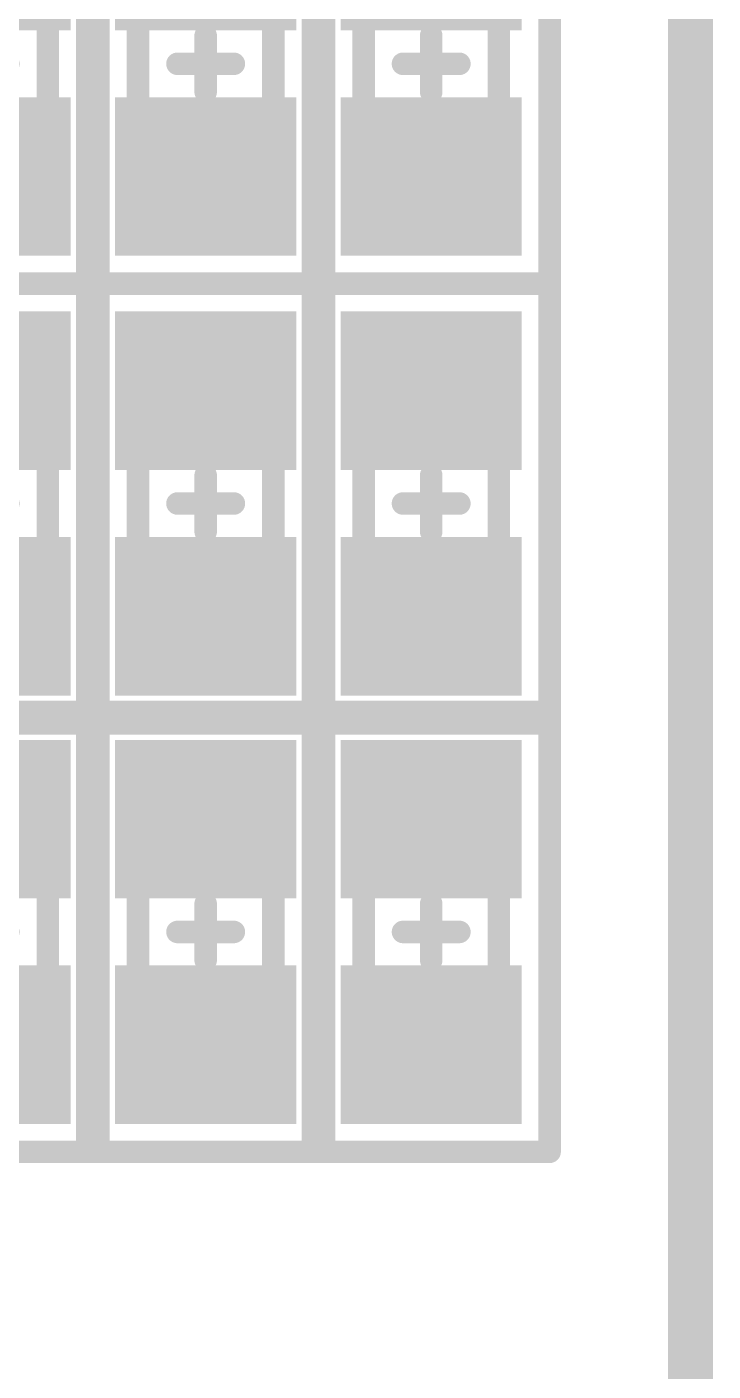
# Model space of a CAD drawing. Header units: millimetres. Extents: x 169 to 355, y 129 to 253.
# Drawn here: x 234.86 to 237.9, y 140.2 to 146.16 of the extents above; entities that cross this region are included whole.
import ezdxf

# ---------------------------------------------------------------- set-up
doc = ezdxf.new("R2010")
doc.units = ezdxf.units.MM
for name, color, linetype in [('BottomLayer', 5, 'Continuous'), ('BottomOverlay', 54, 'Continuous'), ('BottomPaste', 16, 'Continuous'), ('BottomSolder', 6, 'Continuous'), ('Mechanical1', 6, 'Continuous'), ('Mechanical15', 56, 'Continuous')]:
    doc.layers.add(name, color=color, linetype=linetype)

# ---------------------------------------------------------------- blocks, each defined once
blk = doc.blocks.new('R0402_NOSILK_B_27')
at = {"layer": 'BottomLayer'}
for points in [[(-0.25, -0.3), (-0.25, 0.3), (-0.75, -0.3), (-0.75, 0.3)], [(0.75, -0.3), (0.75, 0.3), (0.25, -0.3), (0.25, 0.3)]]:
    blk.add_solid(points, dxfattribs=at)
at = {"layer": 'BottomPaste'}
for points in [[(-0.25, -0.3), (-0.25, 0.3), (-0.75, -0.3), (-0.75, 0.3)], [(0.75, -0.3), (0.75, 0.3), (0.25, -0.3), (0.25, 0.3)]]:
    blk.add_solid(points, dxfattribs=at)
at = {"layer": 'BottomSolder'}
for points in [[(-0.1484, -0.4016), (-0.1484, 0.4016), (-0.8516, -0.4016), (-0.8516, 0.4016)], [(0.8516, -0.4016), (0.8516, 0.4016), (0.1484, -0.4016), (0.1484, 0.4016)]]:
    blk.add_solid(points, dxfattribs=at)
at = {"layer": 'Mechanical1', "const_width": 0.1}
for points in [[(-0.52, 0.2999), (-0.52, -0.3001)], [(-0.52, 0.2999), (0.5201, 0.2999)], [(0.5201, 0.2999), (0.5201, -0.3001)], [(-0.52, -0.3001), (0.5201, -0.3001)]]:
    blk.add_lwpolyline(points, dxfattribs=at)
at = {"layer": 'Mechanical1', "const_width": 0.05}
for points in [[(-0.545, 0.2999, 1), (-0.495, 0.2999, 1)], [(-0.545, 0.2999, 1), (-0.495, 0.2999, 1)], [(0.4951, 0.2999, 1), (0.5451, 0.2999, 1)], [(0.4951, 0.2999, 1), (0.5451, 0.2999, 1)], [(-0.545, -0.3001, 1), (-0.495, -0.3001, 1)], [(-0.545, -0.3001, 1), (-0.495, -0.3001, 1)], [(0.4951, -0.3001, 1), (0.5451, -0.3001, 1)], [(0.4951, -0.3001, 1), (0.5451, -0.3001, 1)]]:
    blk.add_lwpolyline(points, format="xyb", close=True, dxfattribs=at)
at = {"layer": 'Mechanical15', "const_width": 0.1}
for points in [[(-0.975, 0.525), (-0.975, -0.525)], [(-0.975, 0.525), (0.975, 0.525)], [(0.975, 0.525), (0.975, -0.525)], [(0, 0.125), (0, -0.125)], [(-0.125, 0), (0.125, 0)], [(-0.975, -0.525), (0.975, -0.525)]]:
    blk.add_lwpolyline(points, dxfattribs=at)
at = {"layer": 'Mechanical15', "const_width": 0.05}
for points in [[(-1, 0.525, 1), (-0.95, 0.525, 1)], [(-1, 0.525, 1), (-0.95, 0.525, 1)], [(0.95, 0.525, 1), (1, 0.525, 1)], [(0.95, 0.525, 1), (1, 0.525, 1)], [(-0.025, 0.125, 1), (0.025, 0.125, 1)], [(-0.15, 0, 1), (-0.1, 0, 1)], [(0.1, 0, 1), (0.15, 0, 1)], [(-0.025, -0.125, 1), (0.025, -0.125, 1)], [(-1, -0.525, 1), (-0.95, -0.525, 1)], [(-1, -0.525, 1), (-0.95, -0.525, 1)], [(0.95, -0.525, 1), (1, -0.525, 1)], [(0.95, -0.525, 1), (1, -0.525, 1)]]:
    blk.add_lwpolyline(points, format="xyb", close=True, dxfattribs=at)
blk = doc.blocks.new('R0402_NOSILK_B_29')
at = {"layer": 'BottomLayer'}
for points in [[(-0.25, -0.3), (-0.25, 0.3), (-0.75, -0.3), (-0.75, 0.3)], [(0.75, -0.3), (0.75, 0.3), (0.25, -0.3), (0.25, 0.3)]]:
    blk.add_solid(points, dxfattribs=at)
at = {"layer": 'BottomPaste'}
for points in [[(-0.25, -0.3), (-0.25, 0.3), (-0.75, -0.3), (-0.75, 0.3)], [(0.75, -0.3), (0.75, 0.3), (0.25, -0.3), (0.25, 0.3)]]:
    blk.add_solid(points, dxfattribs=at)
at = {"layer": 'BottomSolder'}
for points in [[(-0.1484, -0.4016), (-0.1484, 0.4016), (-0.8516, -0.4016), (-0.8516, 0.4016)], [(0.8516, -0.4016), (0.8516, 0.4016), (0.1484, -0.4016), (0.1484, 0.4016)]]:
    blk.add_solid(points, dxfattribs=at)
at = {"layer": 'Mechanical1', "const_width": 0.1}
for points in [[(-0.52, 0.2999), (-0.52, -0.3001)], [(-0.52, 0.2999), (0.5201, 0.2999)], [(0.5201, 0.2999), (0.5201, -0.3001)], [(-0.52, -0.3001), (0.5201, -0.3001)]]:
    blk.add_lwpolyline(points, dxfattribs=at)
at = {"layer": 'Mechanical1', "const_width": 0.05}
for points in [[(-0.545, 0.2999, 1), (-0.495, 0.2999, 1)], [(-0.545, 0.2999, 1), (-0.495, 0.2999, 1)], [(0.4951, 0.2999, 1), (0.5451, 0.2999, 1)], [(0.4951, 0.2999, 1), (0.5451, 0.2999, 1)], [(-0.545, -0.3001, 1), (-0.495, -0.3001, 1)], [(-0.545, -0.3001, 1), (-0.495, -0.3001, 1)], [(0.4951, -0.3001, 1), (0.5451, -0.3001, 1)], [(0.4951, -0.3001, 1), (0.5451, -0.3001, 1)]]:
    blk.add_lwpolyline(points, format="xyb", close=True, dxfattribs=at)
at = {"layer": 'Mechanical15', "const_width": 0.1}
for points in [[(-0.975, 0.525), (-0.975, -0.525)], [(-0.975, 0.525), (0.975, 0.525)], [(0.975, 0.525), (0.975, -0.525)], [(0, 0.125), (0, -0.125)], [(-0.125, 0), (0.125, 0)], [(-0.975, -0.525), (0.975, -0.525)]]:
    blk.add_lwpolyline(points, dxfattribs=at)
at = {"layer": 'Mechanical15', "const_width": 0.05}
for points in [[(-1, 0.525, 1), (-0.95, 0.525, 1)], [(-1, 0.525, 1), (-0.95, 0.525, 1)], [(0.95, 0.525, 1), (1, 0.525, 1)], [(0.95, 0.525, 1), (1, 0.525, 1)], [(-0.025, 0.125, 1), (0.025, 0.125, 1)], [(-0.15, 0, 1), (-0.1, 0, 1)], [(0.1, 0, 1), (0.15, 0, 1)], [(-0.025, -0.125, 1), (0.025, -0.125, 1)], [(-1, -0.525, 1), (-0.95, -0.525, 1)], [(-1, -0.525, 1), (-0.95, -0.525, 1)], [(0.95, -0.525, 1), (1, -0.525, 1)], [(0.95, -0.525, 1), (1, -0.525, 1)]]:
    blk.add_lwpolyline(points, format="xyb", close=True, dxfattribs=at)
blk = doc.blocks.new('R0402_NOSILK_B_31')
at = {"layer": 'BottomLayer'}
for points in [[(-0.25, -0.3), (-0.25, 0.3), (-0.75, -0.3), (-0.75, 0.3)], [(0.75, -0.3), (0.75, 0.3), (0.25, -0.3), (0.25, 0.3)]]:
    blk.add_solid(points, dxfattribs=at)
at = {"layer": 'BottomPaste'}
for points in [[(-0.25, -0.3), (-0.25, 0.3), (-0.75, -0.3), (-0.75, 0.3)], [(0.75, -0.3), (0.75, 0.3), (0.25, -0.3), (0.25, 0.3)]]:
    blk.add_solid(points, dxfattribs=at)
at = {"layer": 'BottomSolder'}
for points in [[(-0.1484, -0.4016), (-0.1484, 0.4016), (-0.8516, -0.4016), (-0.8516, 0.4016)], [(0.8516, -0.4016), (0.8516, 0.4016), (0.1484, -0.4016), (0.1484, 0.4016)]]:
    blk.add_solid(points, dxfattribs=at)
at = {"layer": 'Mechanical1', "const_width": 0.1}
for points in [[(-0.52, 0.2999), (-0.52, -0.3001)], [(-0.52, 0.2999), (0.5201, 0.2999)], [(0.5201, 0.2999), (0.5201, -0.3001)], [(-0.52, -0.3001), (0.5201, -0.3001)]]:
    blk.add_lwpolyline(points, dxfattribs=at)
at = {"layer": 'Mechanical1', "const_width": 0.05}
for points in [[(-0.545, 0.2999, 1), (-0.495, 0.2999, 1)], [(-0.545, 0.2999, 1), (-0.495, 0.2999, 1)], [(0.4951, 0.2999, 1), (0.5451, 0.2999, 1)], [(0.4951, 0.2999, 1), (0.5451, 0.2999, 1)], [(-0.545, -0.3001, 1), (-0.495, -0.3001, 1)], [(-0.545, -0.3001, 1), (-0.495, -0.3001, 1)], [(0.4951, -0.3001, 1), (0.5451, -0.3001, 1)], [(0.4951, -0.3001, 1), (0.5451, -0.3001, 1)]]:
    blk.add_lwpolyline(points, format="xyb", close=True, dxfattribs=at)
at = {"layer": 'Mechanical15', "const_width": 0.1}
for points in [[(-0.975, 0.525), (-0.975, -0.525)], [(-0.975, 0.525), (0.975, 0.525)], [(0.975, 0.525), (0.975, -0.525)], [(0, 0.125), (0, -0.125)], [(-0.125, 0), (0.125, 0)], [(-0.975, -0.525), (0.975, -0.525)]]:
    blk.add_lwpolyline(points, dxfattribs=at)
at = {"layer": 'Mechanical15', "const_width": 0.05}
for points in [[(-1, 0.525, 1), (-0.95, 0.525, 1)], [(-1, 0.525, 1), (-0.95, 0.525, 1)], [(0.95, 0.525, 1), (1, 0.525, 1)], [(0.95, 0.525, 1), (1, 0.525, 1)], [(-0.025, 0.125, 1), (0.025, 0.125, 1)], [(-0.15, 0, 1), (-0.1, 0, 1)], [(0.1, 0, 1), (0.15, 0, 1)], [(-0.025, -0.125, 1), (0.025, -0.125, 1)], [(-1, -0.525, 1), (-0.95, -0.525, 1)], [(-1, -0.525, 1), (-0.95, -0.525, 1)], [(0.95, -0.525, 1), (1, -0.525, 1)], [(0.95, -0.525, 1), (1, -0.525, 1)]]:
    blk.add_lwpolyline(points, format="xyb", close=True, dxfattribs=at)
blk = doc.blocks.new('R0402_NOSILK_B_32')
at = {"layer": 'BottomLayer'}
for points in [[(-0.25, -0.3), (-0.25, 0.3), (-0.75, -0.3), (-0.75, 0.3)], [(0.75, -0.3), (0.75, 0.3), (0.25, -0.3), (0.25, 0.3)]]:
    blk.add_solid(points, dxfattribs=at)
at = {"layer": 'BottomPaste'}
for points in [[(-0.25, -0.3), (-0.25, 0.3), (-0.75, -0.3), (-0.75, 0.3)], [(0.75, -0.3), (0.75, 0.3), (0.25, -0.3), (0.25, 0.3)]]:
    blk.add_solid(points, dxfattribs=at)
at = {"layer": 'BottomSolder'}
for points in [[(-0.1484, -0.4016), (-0.1484, 0.4016), (-0.8516, -0.4016), (-0.8516, 0.4016)], [(0.8516, -0.4016), (0.8516, 0.4016), (0.1484, -0.4016), (0.1484, 0.4016)]]:
    blk.add_solid(points, dxfattribs=at)
at = {"layer": 'Mechanical1', "const_width": 0.1}
for points in [[(-0.52, 0.2999), (-0.52, -0.3001)], [(-0.52, 0.2999), (0.5201, 0.2999)], [(0.5201, 0.2999), (0.5201, -0.3001)], [(-0.52, -0.3001), (0.5201, -0.3001)]]:
    blk.add_lwpolyline(points, dxfattribs=at)
at = {"layer": 'Mechanical1', "const_width": 0.05}
for points in [[(-0.545, 0.2999, 1), (-0.495, 0.2999, 1)], [(-0.545, 0.2999, 1), (-0.495, 0.2999, 1)], [(0.4951, 0.2999, 1), (0.5451, 0.2999, 1)], [(0.4951, 0.2999, 1), (0.5451, 0.2999, 1)], [(-0.545, -0.3001, 1), (-0.495, -0.3001, 1)], [(-0.545, -0.3001, 1), (-0.495, -0.3001, 1)], [(0.4951, -0.3001, 1), (0.5451, -0.3001, 1)], [(0.4951, -0.3001, 1), (0.5451, -0.3001, 1)]]:
    blk.add_lwpolyline(points, format="xyb", close=True, dxfattribs=at)
at = {"layer": 'Mechanical15', "const_width": 0.1}
for points in [[(-0.975, 0.525), (-0.975, -0.525)], [(-0.975, 0.525), (0.975, 0.525)], [(0.975, 0.525), (0.975, -0.525)], [(0, 0.125), (0, -0.125)], [(-0.125, 0), (0.125, 0)], [(-0.975, -0.525), (0.975, -0.525)]]:
    blk.add_lwpolyline(points, dxfattribs=at)
at = {"layer": 'Mechanical15', "const_width": 0.05}
for points in [[(-1, 0.525, 1), (-0.95, 0.525, 1)], [(-1, 0.525, 1), (-0.95, 0.525, 1)], [(0.95, 0.525, 1), (1, 0.525, 1)], [(0.95, 0.525, 1), (1, 0.525, 1)], [(-0.025, 0.125, 1), (0.025, 0.125, 1)], [(-0.15, 0, 1), (-0.1, 0, 1)], [(0.1, 0, 1), (0.15, 0, 1)], [(-0.025, -0.125, 1), (0.025, -0.125, 1)], [(-1, -0.525, 1), (-0.95, -0.525, 1)], [(-1, -0.525, 1), (-0.95, -0.525, 1)], [(0.95, -0.525, 1), (1, -0.525, 1)], [(0.95, -0.525, 1), (1, -0.525, 1)]]:
    blk.add_lwpolyline(points, format="xyb", close=True, dxfattribs=at)
blk = doc.blocks.new('R0402_NOSILK_B_34')
at = {"layer": 'BottomLayer'}
for points in [[(-0.25, -0.3), (-0.25, 0.3), (-0.75, -0.3), (-0.75, 0.3)], [(0.75, -0.3), (0.75, 0.3), (0.25, -0.3), (0.25, 0.3)]]:
    blk.add_solid(points, dxfattribs=at)
at = {"layer": 'BottomPaste'}
for points in [[(-0.25, -0.3), (-0.25, 0.3), (-0.75, -0.3), (-0.75, 0.3)], [(0.75, -0.3), (0.75, 0.3), (0.25, -0.3), (0.25, 0.3)]]:
    blk.add_solid(points, dxfattribs=at)
at = {"layer": 'BottomSolder'}
for points in [[(-0.1484, -0.4016), (-0.1484, 0.4016), (-0.8516, -0.4016), (-0.8516, 0.4016)], [(0.8516, -0.4016), (0.8516, 0.4016), (0.1484, -0.4016), (0.1484, 0.4016)]]:
    blk.add_solid(points, dxfattribs=at)
at = {"layer": 'Mechanical1', "const_width": 0.1}
for points in [[(-0.52, 0.2999), (-0.52, -0.3001)], [(-0.52, 0.2999), (0.5201, 0.2999)], [(0.5201, 0.2999), (0.5201, -0.3001)], [(-0.52, -0.3001), (0.5201, -0.3001)]]:
    blk.add_lwpolyline(points, dxfattribs=at)
at = {"layer": 'Mechanical1', "const_width": 0.05}
for points in [[(-0.545, 0.2999, 1), (-0.495, 0.2999, 1)], [(-0.545, 0.2999, 1), (-0.495, 0.2999, 1)], [(0.4951, 0.2999, 1), (0.5451, 0.2999, 1)], [(0.4951, 0.2999, 1), (0.5451, 0.2999, 1)], [(-0.545, -0.3001, 1), (-0.495, -0.3001, 1)], [(-0.545, -0.3001, 1), (-0.495, -0.3001, 1)], [(0.4951, -0.3001, 1), (0.5451, -0.3001, 1)], [(0.4951, -0.3001, 1), (0.5451, -0.3001, 1)]]:
    blk.add_lwpolyline(points, format="xyb", close=True, dxfattribs=at)
at = {"layer": 'Mechanical15', "const_width": 0.1}
for points in [[(-0.975, 0.525), (-0.975, -0.525)], [(-0.975, 0.525), (0.975, 0.525)], [(0.975, 0.525), (0.975, -0.525)], [(0, 0.125), (0, -0.125)], [(-0.125, 0), (0.125, 0)], [(-0.975, -0.525), (0.975, -0.525)]]:
    blk.add_lwpolyline(points, dxfattribs=at)
at = {"layer": 'Mechanical15', "const_width": 0.05}
for points in [[(-1, 0.525, 1), (-0.95, 0.525, 1)], [(-1, 0.525, 1), (-0.95, 0.525, 1)], [(0.95, 0.525, 1), (1, 0.525, 1)], [(0.95, 0.525, 1), (1, 0.525, 1)], [(-0.025, 0.125, 1), (0.025, 0.125, 1)], [(-0.15, 0, 1), (-0.1, 0, 1)], [(0.1, 0, 1), (0.15, 0, 1)], [(-0.025, -0.125, 1), (0.025, -0.125, 1)], [(-1, -0.525, 1), (-0.95, -0.525, 1)], [(-1, -0.525, 1), (-0.95, -0.525, 1)], [(0.95, -0.525, 1), (1, -0.525, 1)], [(0.95, -0.525, 1), (1, -0.525, 1)]]:
    blk.add_lwpolyline(points, format="xyb", close=True, dxfattribs=at)
blk = doc.blocks.new('R0402_NOSILK_B_46')
at = {"layer": 'BottomLayer'}
for points in [[(-0.25, -0.3), (-0.25, 0.3), (-0.75, -0.3), (-0.75, 0.3)], [(0.75, -0.3), (0.75, 0.3), (0.25, -0.3), (0.25, 0.3)]]:
    blk.add_solid(points, dxfattribs=at)
at = {"layer": 'BottomPaste'}
for points in [[(-0.25, -0.3), (-0.25, 0.3), (-0.75, -0.3), (-0.75, 0.3)], [(0.75, -0.3), (0.75, 0.3), (0.25, -0.3), (0.25, 0.3)]]:
    blk.add_solid(points, dxfattribs=at)
at = {"layer": 'BottomSolder'}
for points in [[(-0.1484, -0.4016), (-0.1484, 0.4016), (-0.8516, -0.4016), (-0.8516, 0.4016)], [(0.8516, -0.4016), (0.8516, 0.4016), (0.1484, -0.4016), (0.1484, 0.4016)]]:
    blk.add_solid(points, dxfattribs=at)
at = {"layer": 'Mechanical1', "const_width": 0.1}
for points in [[(-0.52, 0.2999), (-0.52, -0.3001)], [(-0.52, 0.2999), (0.5201, 0.2999)], [(0.5201, 0.2999), (0.5201, -0.3001)], [(-0.52, -0.3001), (0.5201, -0.3001)]]:
    blk.add_lwpolyline(points, dxfattribs=at)
at = {"layer": 'Mechanical1', "const_width": 0.05}
for points in [[(-0.545, 0.2999, 1), (-0.495, 0.2999, 1)], [(-0.545, 0.2999, 1), (-0.495, 0.2999, 1)], [(0.4951, 0.2999, 1), (0.5451, 0.2999, 1)], [(0.4951, 0.2999, 1), (0.5451, 0.2999, 1)], [(-0.545, -0.3001, 1), (-0.495, -0.3001, 1)], [(-0.545, -0.3001, 1), (-0.495, -0.3001, 1)], [(0.4951, -0.3001, 1), (0.5451, -0.3001, 1)], [(0.4951, -0.3001, 1), (0.5451, -0.3001, 1)]]:
    blk.add_lwpolyline(points, format="xyb", close=True, dxfattribs=at)
at = {"layer": 'Mechanical15', "const_width": 0.1}
for points in [[(-0.975, 0.525), (-0.975, -0.525)], [(-0.975, 0.525), (0.975, 0.525)], [(0.975, 0.525), (0.975, -0.525)], [(0, 0.125), (0, -0.125)], [(-0.125, 0), (0.125, 0)], [(-0.975, -0.525), (0.975, -0.525)]]:
    blk.add_lwpolyline(points, dxfattribs=at)
at = {"layer": 'Mechanical15', "const_width": 0.05}
for points in [[(-1, 0.525, 1), (-0.95, 0.525, 1)], [(-1, 0.525, 1), (-0.95, 0.525, 1)], [(0.95, 0.525, 1), (1, 0.525, 1)], [(0.95, 0.525, 1), (1, 0.525, 1)], [(-0.025, 0.125, 1), (0.025, 0.125, 1)], [(-0.15, 0, 1), (-0.1, 0, 1)], [(0.1, 0, 1), (0.15, 0, 1)], [(-0.025, -0.125, 1), (0.025, -0.125, 1)], [(-1, -0.525, 1), (-0.95, -0.525, 1)], [(-1, -0.525, 1), (-0.95, -0.525, 1)], [(0.95, -0.525, 1), (1, -0.525, 1)], [(0.95, -0.525, 1), (1, -0.525, 1)]]:
    blk.add_lwpolyline(points, format="xyb", close=True, dxfattribs=at)
blk = doc.blocks.new('R0402_NOSILK_B_54')
at = {"layer": 'BottomLayer'}
for points in [[(-0.25, -0.3), (-0.25, 0.3), (-0.75, -0.3), (-0.75, 0.3)], [(0.75, -0.3), (0.75, 0.3), (0.25, -0.3), (0.25, 0.3)]]:
    blk.add_solid(points, dxfattribs=at)
at = {"layer": 'BottomPaste'}
for points in [[(-0.25, -0.3), (-0.25, 0.3), (-0.75, -0.3), (-0.75, 0.3)], [(0.75, -0.3), (0.75, 0.3), (0.25, -0.3), (0.25, 0.3)]]:
    blk.add_solid(points, dxfattribs=at)
at = {"layer": 'BottomSolder'}
for points in [[(-0.1484, -0.4016), (-0.1484, 0.4016), (-0.8516, -0.4016), (-0.8516, 0.4016)], [(0.8516, -0.4016), (0.8516, 0.4016), (0.1484, -0.4016), (0.1484, 0.4016)]]:
    blk.add_solid(points, dxfattribs=at)
at = {"layer": 'Mechanical1', "const_width": 0.1}
for points in [[(-0.52, 0.2999), (-0.52, -0.3001)], [(-0.52, 0.2999), (0.5201, 0.2999)], [(0.5201, 0.2999), (0.5201, -0.3001)], [(-0.52, -0.3001), (0.5201, -0.3001)]]:
    blk.add_lwpolyline(points, dxfattribs=at)
at = {"layer": 'Mechanical1', "const_width": 0.05}
for points in [[(-0.545, 0.2999, 1), (-0.495, 0.2999, 1)], [(-0.545, 0.2999, 1), (-0.495, 0.2999, 1)], [(0.4951, 0.2999, 1), (0.5451, 0.2999, 1)], [(0.4951, 0.2999, 1), (0.5451, 0.2999, 1)], [(-0.545, -0.3001, 1), (-0.495, -0.3001, 1)], [(-0.545, -0.3001, 1), (-0.495, -0.3001, 1)], [(0.4951, -0.3001, 1), (0.5451, -0.3001, 1)], [(0.4951, -0.3001, 1), (0.5451, -0.3001, 1)]]:
    blk.add_lwpolyline(points, format="xyb", close=True, dxfattribs=at)
at = {"layer": 'Mechanical15', "const_width": 0.1}
for points in [[(-0.975, 0.525), (-0.975, -0.525)], [(-0.975, 0.525), (0.975, 0.525)], [(0.975, 0.525), (0.975, -0.525)], [(0, 0.125), (0, -0.125)], [(-0.125, 0), (0.125, 0)], [(-0.975, -0.525), (0.975, -0.525)]]:
    blk.add_lwpolyline(points, dxfattribs=at)
at = {"layer": 'Mechanical15', "const_width": 0.05}
for points in [[(-1, 0.525, 1), (-0.95, 0.525, 1)], [(-1, 0.525, 1), (-0.95, 0.525, 1)], [(0.95, 0.525, 1), (1, 0.525, 1)], [(0.95, 0.525, 1), (1, 0.525, 1)], [(-0.025, 0.125, 1), (0.025, 0.125, 1)], [(-0.15, 0, 1), (-0.1, 0, 1)], [(0.1, 0, 1), (0.15, 0, 1)], [(-0.025, -0.125, 1), (0.025, -0.125, 1)], [(-1, -0.525, 1), (-0.95, -0.525, 1)], [(-1, -0.525, 1), (-0.95, -0.525, 1)], [(0.95, -0.525, 1), (1, -0.525, 1)], [(0.95, -0.525, 1), (1, -0.525, 1)]]:
    blk.add_lwpolyline(points, format="xyb", close=True, dxfattribs=at)
blk = doc.blocks.new('R0402_NOSILK_B_120')
at = {"layer": 'BottomLayer'}
for points in [[(-0.25, -0.3), (-0.25, 0.3), (-0.75, -0.3), (-0.75, 0.3)], [(0.75, -0.3), (0.75, 0.3), (0.25, -0.3), (0.25, 0.3)]]:
    blk.add_solid(points, dxfattribs=at)
at = {"layer": 'BottomPaste'}
for points in [[(-0.25, -0.3), (-0.25, 0.3), (-0.75, -0.3), (-0.75, 0.3)], [(0.75, -0.3), (0.75, 0.3), (0.25, -0.3), (0.25, 0.3)]]:
    blk.add_solid(points, dxfattribs=at)
at = {"layer": 'BottomSolder'}
for points in [[(-0.1484, -0.4016), (-0.1484, 0.4016), (-0.8516, -0.4016), (-0.8516, 0.4016)], [(0.8516, -0.4016), (0.8516, 0.4016), (0.1484, -0.4016), (0.1484, 0.4016)]]:
    blk.add_solid(points, dxfattribs=at)
at = {"layer": 'Mechanical1', "const_width": 0.1}
for points in [[(-0.52, 0.2999), (-0.52, -0.3001)], [(-0.52, 0.2999), (0.5201, 0.2999)], [(0.5201, 0.2999), (0.5201, -0.3001)], [(-0.52, -0.3001), (0.5201, -0.3001)]]:
    blk.add_lwpolyline(points, dxfattribs=at)
at = {"layer": 'Mechanical1', "const_width": 0.05}
for points in [[(-0.545, 0.2999, 1), (-0.495, 0.2999, 1)], [(-0.545, 0.2999, 1), (-0.495, 0.2999, 1)], [(0.4951, 0.2999, 1), (0.5451, 0.2999, 1)], [(0.4951, 0.2999, 1), (0.5451, 0.2999, 1)], [(-0.545, -0.3001, 1), (-0.495, -0.3001, 1)], [(-0.545, -0.3001, 1), (-0.495, -0.3001, 1)], [(0.4951, -0.3001, 1), (0.5451, -0.3001, 1)], [(0.4951, -0.3001, 1), (0.5451, -0.3001, 1)]]:
    blk.add_lwpolyline(points, format="xyb", close=True, dxfattribs=at)
at = {"layer": 'Mechanical15', "const_width": 0.1}
for points in [[(-0.975, 0.525), (-0.975, -0.525)], [(-0.975, 0.525), (0.975, 0.525)], [(0.975, 0.525), (0.975, -0.525)], [(0, 0.125), (0, -0.125)], [(-0.125, 0), (0.125, 0)], [(-0.975, -0.525), (0.975, -0.525)]]:
    blk.add_lwpolyline(points, dxfattribs=at)
at = {"layer": 'Mechanical15', "const_width": 0.05}
for points in [[(-1, 0.525, 1), (-0.95, 0.525, 1)], [(-1, 0.525, 1), (-0.95, 0.525, 1)], [(0.95, 0.525, 1), (1, 0.525, 1)], [(0.95, 0.525, 1), (1, 0.525, 1)], [(-0.025, 0.125, 1), (0.025, 0.125, 1)], [(-0.15, 0, 1), (-0.1, 0, 1)], [(0.1, 0, 1), (0.15, 0, 1)], [(-0.025, -0.125, 1), (0.025, -0.125, 1)], [(-1, -0.525, 1), (-0.95, -0.525, 1)], [(-1, -0.525, 1), (-0.95, -0.525, 1)], [(0.95, -0.525, 1), (1, -0.525, 1)], [(0.95, -0.525, 1), (1, -0.525, 1)]]:
    blk.add_lwpolyline(points, format="xyb", close=True, dxfattribs=at)
blk = doc.blocks.new('R0402_NOSILK_B_134')
at = {"layer": 'BottomLayer'}
for points in [[(-0.25, -0.3), (-0.25, 0.3), (-0.75, -0.3), (-0.75, 0.3)], [(0.75, -0.3), (0.75, 0.3), (0.25, -0.3), (0.25, 0.3)]]:
    blk.add_solid(points, dxfattribs=at)
at = {"layer": 'BottomPaste'}
for points in [[(-0.25, -0.3), (-0.25, 0.3), (-0.75, -0.3), (-0.75, 0.3)], [(0.75, -0.3), (0.75, 0.3), (0.25, -0.3), (0.25, 0.3)]]:
    blk.add_solid(points, dxfattribs=at)
at = {"layer": 'BottomSolder'}
for points in [[(-0.1484, -0.4016), (-0.1484, 0.4016), (-0.8516, -0.4016), (-0.8516, 0.4016)], [(0.8516, -0.4016), (0.8516, 0.4016), (0.1484, -0.4016), (0.1484, 0.4016)]]:
    blk.add_solid(points, dxfattribs=at)
at = {"layer": 'Mechanical1', "const_width": 0.1}
for points in [[(-0.52, 0.2999), (-0.52, -0.3001)], [(-0.52, 0.2999), (0.5201, 0.2999)], [(0.5201, 0.2999), (0.5201, -0.3001)], [(-0.52, -0.3001), (0.5201, -0.3001)]]:
    blk.add_lwpolyline(points, dxfattribs=at)
at = {"layer": 'Mechanical1', "const_width": 0.05}
for points in [[(-0.545, 0.2999, 1), (-0.495, 0.2999, 1)], [(-0.545, 0.2999, 1), (-0.495, 0.2999, 1)], [(0.4951, 0.2999, 1), (0.5451, 0.2999, 1)], [(0.4951, 0.2999, 1), (0.5451, 0.2999, 1)], [(-0.545, -0.3001, 1), (-0.495, -0.3001, 1)], [(-0.545, -0.3001, 1), (-0.495, -0.3001, 1)], [(0.4951, -0.3001, 1), (0.5451, -0.3001, 1)], [(0.4951, -0.3001, 1), (0.5451, -0.3001, 1)]]:
    blk.add_lwpolyline(points, format="xyb", close=True, dxfattribs=at)
at = {"layer": 'Mechanical15', "const_width": 0.1}
for points in [[(-0.975, 0.525), (-0.975, -0.525)], [(-0.975, 0.525), (0.975, 0.525)], [(0.975, 0.525), (0.975, -0.525)], [(0, 0.125), (0, -0.125)], [(-0.125, 0), (0.125, 0)], [(-0.975, -0.525), (0.975, -0.525)]]:
    blk.add_lwpolyline(points, dxfattribs=at)
at = {"layer": 'Mechanical15', "const_width": 0.05}
for points in [[(-1, 0.525, 1), (-0.95, 0.525, 1)], [(-1, 0.525, 1), (-0.95, 0.525, 1)], [(0.95, 0.525, 1), (1, 0.525, 1)], [(0.95, 0.525, 1), (1, 0.525, 1)], [(-0.025, 0.125, 1), (0.025, 0.125, 1)], [(-0.15, 0, 1), (-0.1, 0, 1)], [(0.1, 0, 1), (0.15, 0, 1)], [(-0.025, -0.125, 1), (0.025, -0.125, 1)], [(-1, -0.525, 1), (-0.95, -0.525, 1)], [(-1, -0.525, 1), (-0.95, -0.525, 1)], [(0.95, -0.525, 1), (1, -0.525, 1)], [(0.95, -0.525, 1), (1, -0.525, 1)]]:
    blk.add_lwpolyline(points, format="xyb", close=True, dxfattribs=at)

msp = doc.modelspace()

# ---------------------------------------------------------------- linework, layer by layer
at = {"layer": 'BottomOverlay', "const_width": 0.2}
msp.add_lwpolyline([(237.8, 137), (237.8, 165)], dxfattribs=at)

# ---------------------------------------------------------------- block references
at = {"rotation": 90}
for name, p in [('R0402_NOSILK_B_54', (234.65, 146)), ('R0402_NOSILK_B_120', (235.65, 146)), ('R0402_NOSILK_B_134', (236.65, 146)), ('R0402_NOSILK_B_32', (234.65, 144.05)), ('R0402_NOSILK_B_29', (235.65, 144.05)), ('R0402_NOSILK_B_27', (236.65, 144.05)), ('R0402_NOSILK_B_46', (234.65, 142.15)), ('R0402_NOSILK_B_34', (235.65, 142.15)), ('R0402_NOSILK_B_31', (236.65, 142.15))]:
    msp.add_blockref(name, p, dxfattribs=at)

doc.saveas('drawing.dxf')
